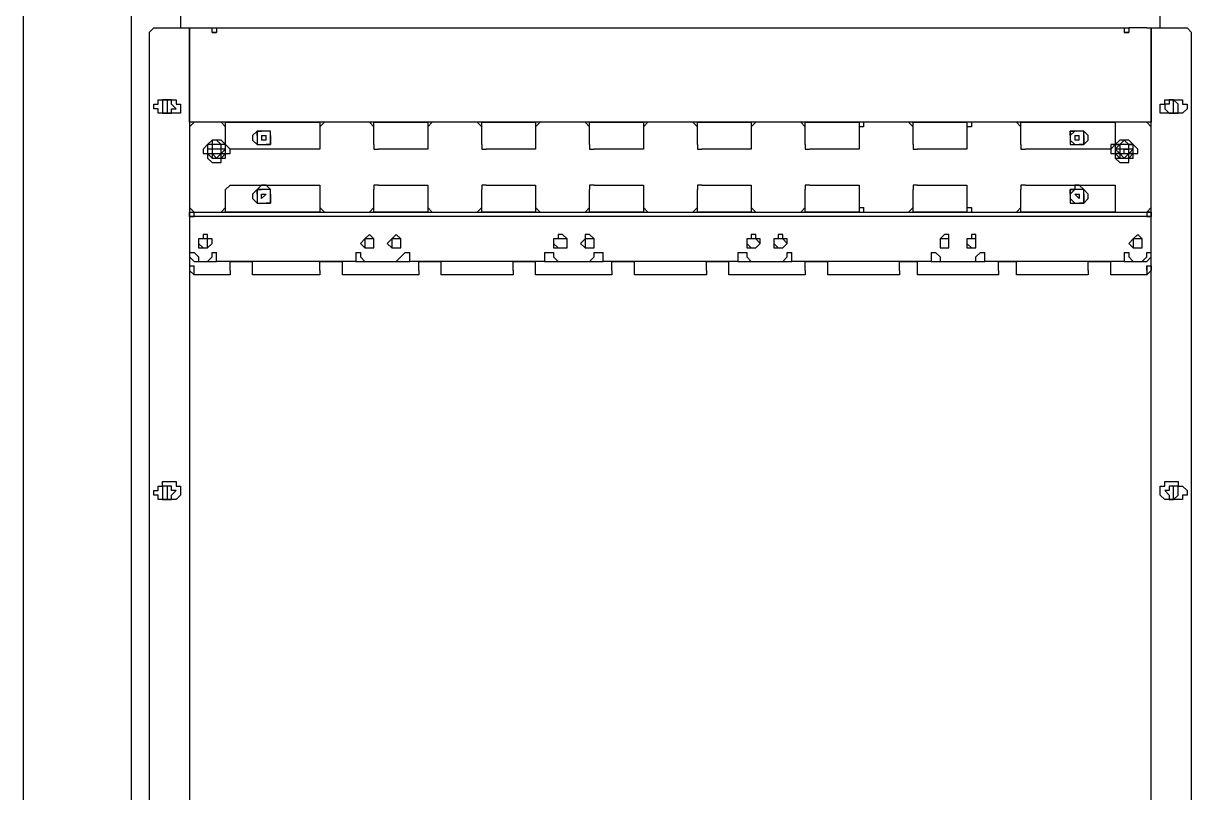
# Model space of a CAD drawing. Header units: millimetres. Extents: x 929 to 1725, y 58 to 532.
# Drawn here: x 1441.95 to 1472.38, y 158.28 to 178.32 of the extents above; entities that cross this region are included whole.
import ezdxf

# ---------------------------------------------------------------- set-up
doc = ezdxf.new("R2010")
doc.units = ezdxf.units.MM
doc.header["$MEASUREMENT"] = 0
doc.layers.add('TT-WIRE-EQPM', color=6, linetype='CONTINUOUS')

msp = doc.modelspace()

# ---------------------------------------------------------------- linework, layer by layer
at = {"layer": 'TT-WIRE-EQPM', "linetype": 'Continuous'}
for points in [[(1441.95205, 81.99353), (1441.95205, 192.01265)], [(1444.76104, 189.43773), (1444.76104, 84.56845)], [(1446.0485, 189.43773), (1446.0485, 178.20174)], [(1471.56357, 178.20174), (1471.56357, 189.43773)], [(1445.34625, 178.20174), (1445.34625, 178.20174), (1445.22921, 178.08469), (1445.22921, 178.08469)], [(1445.22921, 178.08469), (1445.22921, 138.52463)], [(1445.34625, 178.20174), (1446.28258, 178.20174), (1446.28258, 138.29055)], [(1446.28258, 175.74386), (1446.28258, 178.20174)], [(1446.28258, 178.20174), (1446.86779, 178.20174)], [(1446.86779, 178.20174), (1446.98483, 178.20174)], [(1446.86779, 178.08469), (1446.86779, 178.20174)], [(1446.86779, 178.08469), (1446.98483, 178.08469)], [(1446.98483, 178.08469), (1446.86779, 178.08469)], [(1446.98483, 178.20174), (1470.62724, 178.20174)], [(1446.98483, 178.20174), (1446.98483, 178.08469)], [(1470.62724, 178.20174), (1470.74428, 178.20174)], [(1470.62724, 178.20174), (1470.62724, 178.08469)], [(1470.74428, 178.20174), (1470.74428, 178.08469), (1470.62724, 178.08469)], [(1470.62724, 178.08469), (1470.74428, 178.08469)], [(1471.21245, 178.20174), (1470.74428, 178.20174)], [(1471.21245, 178.20174), (1471.32949, 178.20174)], [(1471.32949, 178.20174), (1471.44653, 178.20174)], [(1471.32949, 138.29055), (1471.32949, 178.20174)], [(1471.32949, 178.20174), (1471.32949, 175.74386)], [(1471.44653, 178.20174), (1472.26582, 178.20174)], [(1472.38286, 178.08469), (1472.38286, 178.08469), (1472.26582, 178.20174), (1472.26582, 178.20174)], [(1472.38286, 138.52463), (1472.38286, 178.08469)], [(1445.58034, 175.97794), (1445.58034, 175.97794), (1445.46329, 175.97794), (1445.46329, 175.97794), (1445.46329, 175.97794), (1445.46329, 175.97794), (1445.46329, 176.09499), (1445.34625, 176.09499), (1445.34625, 176.09499), (1445.34625, 176.21203), (1445.34625, 176.21203), (1445.46329, 176.21203), (1445.46329, 176.21203), (1445.46329, 176.21203), (1445.46329, 176.32907), (1445.46329, 176.32907), (1445.46329, 176.32907), (1445.58034, 176.32907), (1445.58034, 176.32907), (1445.58034, 176.32907), (1445.81442, 176.32907), (1445.81442, 176.32907), (1445.93146, 176.32907), (1445.93146, 176.32907), (1445.93146, 176.32907), (1445.93146, 176.32907), (1445.93146, 176.21203), (1446.0485, 176.21203), (1446.0485, 176.21203), (1446.0485, 176.21203), (1446.0485, 176.21203), (1446.0485, 176.09499), (1446.0485, 176.09499), (1446.0485, 176.09499), (1446.0485, 175.97794), (1445.93146, 175.97794), (1445.93146, 175.97794), (1445.93146, 175.97794), (1445.93146, 175.97794), (1445.81442, 175.97794), (1445.58034, 175.97794)], [(1445.93146, 176.09499), (1445.81442, 176.21203), (1445.81442, 176.21203), (1445.81442, 176.32907), (1445.58034, 176.32907), (1445.58034, 176.21203), (1445.58034, 176.21203), (1445.58034, 176.09499), (1445.58034, 175.97794), (1445.58034, 175.97794), (1445.69738, 175.97794), (1445.81442, 175.97794), (1445.81442, 175.97794), (1445.81442, 176.09499), (1445.93146, 176.09499)], [(1445.69738, 176.32907), (1445.69738, 175.97794)], [(1471.79766, 175.97794), (1471.68061, 175.97794), (1471.68061, 175.97794), (1471.68061, 175.97794), (1471.68061, 175.97794), (1471.56357, 175.97794), (1471.56357, 176.09499), (1471.56357, 176.09499), (1471.56357, 176.09499), (1471.56357, 176.21203), (1471.56357, 176.21203), (1471.56357, 176.21203), (1471.56357, 176.21203), (1471.68061, 176.21203), (1471.68061, 176.32907), (1471.68061, 176.32907), (1471.68061, 176.32907), (1471.68061, 176.32907), (1471.68061, 176.32907), (1471.79766, 176.32907), (1471.9147, 176.32907), (1472.03174, 176.32907), (1472.03174, 176.32907), (1472.14878, 176.32907), (1472.14878, 176.32907), (1472.14878, 176.21203), (1472.14878, 176.21203), (1472.26582, 176.21203), (1472.26582, 176.21203), (1472.26582, 176.09499), (1472.26582, 176.09499), (1472.14878, 175.97794), (1472.14878, 175.97794), (1472.14878, 175.97794), (1472.14878, 175.97794), (1472.03174, 175.97794), (1471.9147, 175.97794), (1471.79766, 175.97794)], [(1472.03174, 176.09499), (1472.03174, 176.21203), (1472.03174, 176.21203), (1471.9147, 176.32907), (1471.79766, 176.32907), (1471.79766, 176.21203), (1471.68061, 176.21203), (1471.68061, 176.09499), (1471.79766, 175.97794), (1471.79766, 175.97794), (1471.9147, 175.97794), (1471.9147, 175.97794), (1472.03174, 175.97794), (1472.03174, 176.09499), (1472.03174, 176.09499)], [(1471.9147, 175.97794), (1471.9147, 176.32907)], [(1447.21892, 175.74386), (1446.28258, 175.74386)], [(1446.28258, 175.74386), (1446.28258, 175.62682)], [(1446.39963, 175.74386), (1446.28258, 175.62682), (1446.28258, 175.62682)], [(1446.28258, 175.62682), (1446.28258, 173.52007)], [(1447.10188, 175.74386), (1446.39963, 175.74386)], [(1447.21892, 175.62682), (1447.21892, 175.62682), (1447.10188, 175.74386)], [(1447.21892, 175.62682), (1447.21892, 175.74386)], [(1447.92117, 175.74386), (1447.21892, 175.74386)], [(1447.21892, 175.74386), (1447.92117, 175.74386)], [(1447.21892, 175.15865), (1447.21892, 175.62682)], [(1449.67679, 175.62682), (1449.67679, 175.15865), (1449.67679, 175.15865), (1449.67679, 175.15865), (1449.67679, 175.15865), (1449.67679, 175.04161), (1449.55975, 175.04161), (1449.55975, 175.04161), (1449.55975, 175.04161), (1447.33596, 175.04161)], [(1448.97454, 175.74386), (1447.92117, 175.74386)], [(1447.92117, 175.74386), (1448.97454, 175.74386)], [(1449.67679, 175.74386), (1448.97454, 175.74386)], [(1448.97454, 175.74386), (1449.67679, 175.74386)], [(1449.67679, 175.74386), (1449.67679, 175.62682)], [(1451.08129, 175.74386), (1449.67679, 175.74386)], [(1449.79383, 175.74386), (1449.67679, 175.62682), (1449.67679, 175.62682)], [(1450.96425, 175.74386), (1449.79383, 175.74386)], [(1451.08129, 175.62682), (1451.08129, 175.62682), (1450.96425, 175.74386)], [(1451.08129, 175.62682), (1451.08129, 175.74386)], [(1452.48579, 175.74386), (1451.08129, 175.74386)], [(1451.08129, 175.74386), (1452.48579, 175.74386)], [(1451.08129, 175.15865), (1451.08129, 175.62682)], [(1452.48579, 175.62682), (1452.48579, 175.15865), (1452.48579, 175.15865), (1452.48579, 175.15865), (1452.48579, 175.15865), (1452.48579, 175.04161), (1452.36875, 175.04161), (1452.36875, 175.04161), (1452.36875, 175.04161), (1451.19833, 175.04161)], [(1452.48579, 175.74386), (1452.48579, 175.62682)], [(1453.89029, 175.74386), (1452.48579, 175.74386)], [(1452.60283, 175.74386), (1452.48579, 175.62682), (1452.48579, 175.62682)], [(1453.77325, 175.74386), (1452.60283, 175.74386)], [(1453.89029, 175.62682), (1453.89029, 175.62682), (1453.77325, 175.74386)], [(1453.89029, 175.62682), (1453.89029, 175.74386)], [(1455.29479, 175.74386), (1453.89029, 175.74386)], [(1453.89029, 175.74386), (1455.29479, 175.74386)], [(1453.89029, 175.15865), (1453.89029, 175.62682)], [(1455.29479, 175.62682), (1455.29479, 175.15865), (1455.29479, 175.15865), (1455.29479, 175.15865), (1455.29479, 175.04161), (1455.17775, 175.04161), (1455.17775, 175.04161), (1455.17775, 175.04161), (1454.00733, 175.04161)], [(1455.29479, 175.74386), (1455.29479, 175.62682)], [(1456.69929, 175.74386), (1455.29479, 175.74386)], [(1455.41183, 175.74386), (1455.29479, 175.62682), (1455.29479, 175.62682)], [(1456.58225, 175.74386), (1455.41183, 175.74386)], [(1456.69929, 175.62682), (1456.69929, 175.62682), (1456.58225, 175.74386)], [(1456.69929, 175.62682), (1456.69929, 175.74386)], [(1458.10379, 175.74386), (1456.69929, 175.74386)], [(1456.69929, 175.74386), (1458.10379, 175.74386)], [(1456.69929, 175.15865), (1456.69929, 175.62682)], [(1458.10379, 175.62682), (1458.10379, 175.15865), (1458.10379, 175.15865), (1458.10379, 175.15865), (1458.10379, 175.04161), (1457.98675, 175.04161), (1457.98675, 175.04161), (1457.98675, 175.04161), (1456.81633, 175.04161)], [(1458.10379, 175.74386), (1458.10379, 175.62682)], [(1459.50829, 175.74386), (1458.10379, 175.74386)], [(1458.22083, 175.74386), (1458.10379, 175.62682), (1458.10379, 175.62682)], [(1459.39125, 175.74386), (1458.22083, 175.74386)], [(1459.50829, 175.62682), (1459.50829, 175.62682), (1459.39125, 175.74386)], [(1459.50829, 175.62682), (1459.50829, 175.74386)], [(1460.91279, 175.74386), (1459.50829, 175.74386)], [(1459.50829, 175.74386), (1460.91279, 175.74386)], [(1459.50829, 175.15865), (1459.50829, 175.62682)], [(1460.91279, 175.62682), (1460.91279, 175.15865), (1460.91279, 175.15865), (1460.91279, 175.15865), (1460.91279, 175.04161), (1460.79574, 175.04161), (1460.79574, 175.04161), (1459.62533, 175.04161)], [(1460.91279, 175.74386), (1460.91279, 175.62682)], [(1462.31729, 175.74386), (1460.91279, 175.74386)], [(1461.02983, 175.74386), (1460.91279, 175.62682), (1460.91279, 175.62682)], [(1462.20024, 175.74386), (1461.02983, 175.74386)], [(1462.31729, 175.62682), (1462.31729, 175.62682), (1462.20024, 175.74386)], [(1462.31729, 175.62682), (1462.31729, 175.74386)], [(1463.72178, 175.74386), (1462.31729, 175.74386)], [(1462.31729, 175.74386), (1463.72178, 175.74386)], [(1462.31729, 175.15865), (1462.31729, 175.62682)], [(1463.72178, 175.62682), (1463.72178, 175.15865), (1463.72178, 175.15865), (1463.72178, 175.15865), (1463.72178, 175.15865), (1463.72178, 175.04161), (1463.72178, 175.04161), (1463.60474, 175.04161), (1463.60474, 175.04161), (1462.43433, 175.04161)], [(1463.72178, 175.74386), (1463.72178, 175.62682)], [(1465.12628, 175.74386), (1463.72178, 175.74386)], [(1463.83883, 175.74386), (1463.83883, 175.62682), (1463.72178, 175.62682)], [(1465.00924, 175.74386), (1463.83883, 175.74386)], [(1465.12628, 175.62682), (1465.12628, 175.62682), (1465.00924, 175.74386)], [(1465.12628, 175.62682), (1465.12628, 175.74386)], [(1466.53078, 175.74386), (1465.12628, 175.74386)], [(1465.12628, 175.74386), (1466.53078, 175.74386)], [(1465.12628, 175.15865), (1465.12628, 175.62682)], [(1466.53078, 175.62682), (1466.53078, 175.15865), (1466.53078, 175.15865), (1466.53078, 175.15865), (1466.53078, 175.04161), (1466.53078, 175.04161), (1466.41374, 175.04161), (1466.41374, 175.04161), (1465.24333, 175.04161)], [(1466.53078, 175.74386), (1466.53078, 175.62682)], [(1467.93528, 175.74386), (1466.53078, 175.74386)], [(1466.64783, 175.74386), (1466.64783, 175.62682), (1466.53078, 175.62682)], [(1467.81824, 175.74386), (1466.64783, 175.74386)], [(1467.93528, 175.62682), (1467.93528, 175.62682), (1467.81824, 175.74386)], [(1467.93528, 175.62682), (1467.93528, 175.74386)], [(1468.63753, 175.74386), (1467.93528, 175.74386)], [(1467.93528, 175.74386), (1468.63753, 175.74386)], [(1467.93528, 175.15865), (1467.93528, 175.62682)], [(1470.39316, 175.62682), (1470.39316, 175.15865), (1470.39316, 175.15865), (1470.39316, 175.15865), (1470.27612, 175.15865), (1470.27612, 175.04161), (1470.27612, 175.04161), (1470.27612, 175.04161), (1470.27612, 175.04161), (1468.05232, 175.04161)], [(1469.69091, 175.74386), (1468.63753, 175.74386)], [(1468.63753, 175.74386), (1469.69091, 175.74386)], [(1470.39316, 175.74386), (1469.69091, 175.74386)], [(1469.69091, 175.74386), (1470.39316, 175.74386)], [(1471.32949, 175.74386), (1470.39316, 175.74386), (1470.39316, 175.62682)], [(1471.21245, 175.74386), (1470.39316, 175.74386)], [(1470.39316, 175.74386), (1470.39316, 175.62682), (1470.39316, 175.62682)], [(1471.32949, 175.62682), (1471.32949, 175.62682), (1471.21245, 175.74386)], [(1471.32949, 175.62682), (1471.32949, 175.74386)], [(1471.32949, 173.52007), (1471.32949, 175.62682)], [(1448.38933, 175.39274), (1448.38933, 175.39274), (1448.38933, 175.50978), (1448.38933, 175.50978), (1448.27229, 175.50978), (1448.15525, 175.50978), (1448.03821, 175.50978), (1448.03821, 175.50978), (1447.92117, 175.39274), (1447.92117, 175.27569), (1448.03821, 175.15865), (1448.03821, 175.15865), (1448.15525, 175.15865), (1448.27229, 175.15865), (1448.38933, 175.15865), (1448.38933, 175.15865), (1448.38933, 175.27569), (1448.38933, 175.39274), (1448.38933, 175.39274), (1448.38933, 175.50978), (1448.27229, 175.50978), (1448.15525, 175.50978), (1448.03821, 175.50978), (1448.03821, 175.39274), (1448.03821, 175.39274), (1448.03821, 175.27569), (1448.03821, 175.27569), (1448.03821, 175.15865), (1448.15525, 175.15865), (1448.27229, 175.15865), (1448.38933, 175.15865), (1448.38933, 175.27569), (1448.38933, 175.39274)], [(1448.03821, 175.39274), (1448.03821, 175.39274), (1448.03821, 175.39274), (1448.03821, 175.39274), (1448.03821, 175.39274), (1448.03821, 175.50978), (1448.03821, 175.50978), (1448.15525, 175.50978)], [(1448.15525, 175.39274), (1448.15525, 175.27569)], [(1448.15525, 175.39274), (1448.27229, 175.39274)], [(1448.27229, 175.27569), (1448.27229, 175.39274)], [(1448.38933, 175.39274), (1448.38933, 175.27569), (1448.38933, 175.27569), (1448.38933, 175.27569), (1448.38933, 175.27569), (1448.38933, 175.15865), (1448.38933, 175.15865), (1448.38933, 175.15865), (1448.27229, 175.15865), (1448.27229, 175.15865)], [(1469.22274, 175.39274), (1469.22274, 175.39274), (1469.22274, 175.39274), (1469.22274, 175.39274), (1469.22274, 175.39274), (1469.22274, 175.50978), (1469.33978, 175.50978), (1469.33978, 175.50978), (1469.33978, 175.50978)], [(1469.69091, 175.39274), (1469.69091, 175.39274), (1469.57387, 175.50978), (1469.57387, 175.50978), (1469.45682, 175.50978), (1469.33978, 175.50978), (1469.33978, 175.50978), (1469.22274, 175.50978), (1469.22274, 175.39274), (1469.22274, 175.27569), (1469.22274, 175.15865), (1469.33978, 175.15865), (1469.33978, 175.15865), (1469.45682, 175.15865), (1469.57387, 175.15865), (1469.57387, 175.15865), (1469.69091, 175.27569), (1469.69091, 175.39274)], [(1469.57387, 175.39274), (1469.57387, 175.39274), (1469.57387, 175.50978), (1469.45682, 175.50978), (1469.33978, 175.50978), (1469.33978, 175.50978), (1469.22274, 175.39274), (1469.22274, 175.39274), (1469.22274, 175.27569), (1469.22274, 175.27569), (1469.33978, 175.15865), (1469.33978, 175.15865), (1469.45682, 175.15865), (1469.57387, 175.15865), (1469.57387, 175.27569), (1469.57387, 175.39274)], [(1469.33978, 175.39274), (1469.33978, 175.27569)], [(1469.33978, 175.39274), (1469.45682, 175.39274)], [(1469.45682, 175.27569), (1469.45682, 175.39274)], [(1469.57387, 175.39274), (1469.57387, 175.27569), (1469.57387, 175.27569), (1469.57387, 175.27569), (1469.57387, 175.27569), (1469.57387, 175.15865), (1469.57387, 175.15865), (1469.45682, 175.15865), (1469.45682, 175.15865)], [(1447.33596, 175.04161), (1447.33596, 175.04161), (1447.21892, 175.15865), (1447.21892, 175.15865), (1447.10188, 175.27569), (1447.10188, 175.27569), (1446.86779, 175.27569), (1446.86779, 175.27569), (1446.75075, 175.15865), (1446.75075, 175.15865), (1446.75075, 175.15865), (1446.63371, 175.04161), (1446.63371, 174.92457), (1446.75075, 174.92457), (1446.75075, 174.80753), (1446.75075, 174.80753), (1446.86779, 174.69049), (1446.86779, 174.69049), (1446.98483, 174.69049), (1447.10188, 174.69049), (1447.10188, 174.80753), (1447.21892, 174.80753), (1447.21892, 174.92457), (1447.33596, 174.92457), (1447.33596, 175.04161)], [(1447.21892, 175.04161), (1447.21892, 175.04161), (1447.21892, 175.15865), (1447.10188, 175.15865), (1447.10188, 175.15865), (1446.98483, 175.27569), (1446.86779, 175.27569), (1446.86779, 175.15865), (1446.86779, 175.15865), (1446.75075, 175.15865), (1446.75075, 175.04161), (1446.75075, 174.92457), (1446.75075, 174.92457), (1446.86779, 174.80753), (1446.86779, 174.80753), (1446.86779, 174.80753), (1447.10188, 174.80753), (1447.10188, 174.80753), (1447.21892, 174.92457), (1447.21892, 174.92457), (1447.21892, 175.04161)], [(1446.86779, 175.04161), (1446.75075, 175.04161)], [(1446.75075, 175.04161), (1446.75075, 175.04161), (1446.75075, 174.92457)], [(1446.75075, 175.04161), (1446.75075, 174.92457)], [(1447.10188, 175.04161), (1447.10188, 175.04161), (1447.10188, 175.15865), (1446.86779, 175.15865), (1446.86779, 175.04161), (1446.86779, 175.04161), (1446.86779, 174.92457), (1446.86779, 174.92457), (1446.98483, 174.80753), (1446.98483, 174.80753), (1447.10188, 174.92457), (1447.10188, 174.92457), (1447.10188, 175.04161), (1447.10188, 175.04161), (1447.10188, 175.15865), (1447.10188, 175.15865), (1446.86779, 175.15865), (1446.86779, 175.15865), (1446.86779, 175.04161), (1446.86779, 174.92457), (1446.86779, 174.92457), (1446.86779, 174.80753), (1446.98483, 174.80753), (1447.10188, 174.80753), (1447.10188, 174.92457), (1447.10188, 174.92457), (1447.10188, 175.04161)], [(1446.98483, 175.15865), (1446.86779, 175.15865), (1446.86779, 175.15865)], [(1446.98483, 175.15865), (1446.86779, 175.15865), (1446.86779, 175.15865)], [(1446.98483, 175.15865), (1446.86779, 175.15865)], [(1446.98483, 175.04161), (1446.86779, 175.04161)], [(1446.98483, 175.04161), (1446.86779, 175.04161)], [(1446.86779, 175.04161), (1446.86779, 174.92457)], [(1446.86779, 175.04161), (1446.86779, 174.92457)], [(1446.86779, 175.04161), (1446.86779, 174.92457)], [(1447.10188, 175.15865), (1447.10188, 175.15865), (1446.98483, 175.15865)], [(1447.10188, 175.15865), (1447.10188, 175.15865), (1446.98483, 175.15865)], [(1447.10188, 175.15865), (1446.98483, 175.15865)], [(1447.10188, 175.04161), (1446.98483, 175.04161)], [(1447.10188, 175.04161), (1446.98483, 175.04161)], [(1447.21892, 175.04161), (1447.10188, 175.04161)], [(1447.10188, 174.92457), (1447.10188, 175.04161)], [(1447.10188, 174.92457), (1447.10188, 175.04161)], [(1447.10188, 174.92457), (1447.21892, 175.04161), (1447.10188, 175.04161)], [(1447.10188, 174.92457), (1447.10188, 175.04161)], [(1447.21892, 175.15865), (1447.33596, 175.04161), (1447.33596, 175.04161)], [(1447.21892, 174.92457), (1447.21892, 175.04161), (1447.21892, 175.04161)], [(1448.27229, 175.27569), (1448.15525, 175.27569)], [(1451.08129, 175.15865), (1451.08129, 175.04161), (1451.19833, 175.04161)], [(1453.89029, 175.15865), (1453.89029, 175.04161), (1454.00733, 175.04161)], [(1456.69929, 175.15865), (1456.69929, 175.04161), (1456.81633, 175.04161)], [(1459.50829, 175.15865), (1459.50829, 175.04161), (1459.62533, 175.04161)], [(1462.31729, 175.15865), (1462.31729, 175.04161), (1462.43433, 175.04161)], [(1465.12628, 175.15865), (1465.12628, 175.04161), (1465.24333, 175.04161)], [(1467.93528, 175.15865), (1467.93528, 175.04161), (1468.05232, 175.04161)], [(1469.45682, 175.27569), (1469.33978, 175.27569)], [(1470.97836, 175.04161), (1470.97836, 175.04161), (1470.86132, 175.15865), (1470.86132, 175.15865), (1470.74428, 175.27569), (1470.74428, 175.27569), (1470.5102, 175.27569), (1470.5102, 175.27569), (1470.39316, 175.15865), (1470.39316, 175.15865), (1470.39316, 175.15865), (1470.27612, 175.04161), (1470.27612, 174.92457), (1470.39316, 174.92457), (1470.39316, 174.80753), (1470.39316, 174.80753), (1470.5102, 174.69049), (1470.5102, 174.69049), (1470.62724, 174.69049), (1470.74428, 174.69049), (1470.74428, 174.80753), (1470.86132, 174.80753), (1470.86132, 174.92457), (1470.97836, 174.92457), (1470.97836, 175.04161)], [(1470.86132, 175.04161), (1470.86132, 175.04161), (1470.86132, 175.15865), (1470.74428, 175.15865), (1470.74428, 175.15865), (1470.62724, 175.27569), (1470.62724, 175.27569), (1470.5102, 175.15865), (1470.39316, 175.15865), (1470.39316, 175.15865), (1470.39316, 175.04161), (1470.39316, 174.92457), (1470.39316, 174.92457), (1470.39316, 174.80753), (1470.5102, 174.80753), (1470.62724, 174.80753), (1470.74428, 174.80753), (1470.74428, 174.80753), (1470.86132, 174.92457), (1470.86132, 174.92457), (1470.86132, 175.04161)], [(1470.39316, 175.15865), (1470.5102, 175.15865)], [(1470.74428, 175.04161), (1470.74428, 175.04161), (1470.74428, 175.15865), (1470.5102, 175.15865), (1470.5102, 175.04161), (1470.39316, 175.04161), (1470.5102, 174.92457), (1470.5102, 174.92457), (1470.62724, 174.80753), (1470.62724, 174.80753), (1470.74428, 174.92457), (1470.74428, 174.92457), (1470.74428, 175.04161)], [(1470.86132, 175.04161), (1470.74428, 175.04161), (1470.74428, 175.15865), (1470.62724, 175.15865), (1470.5102, 175.15865), (1470.5102, 175.15865), (1470.39316, 175.04161), (1470.39316, 174.92457), (1470.5102, 174.92457), (1470.5102, 174.80753), (1470.62724, 174.80753), (1470.62724, 174.80753), (1470.74428, 174.92457), (1470.74428, 174.92457), (1470.86132, 175.04161)], [(1470.62724, 175.15865), (1470.5102, 175.15865), (1470.39316, 175.15865)], [(1470.62724, 175.15865), (1470.5102, 175.15865), (1470.39316, 175.15865)], [(1470.39316, 175.04161), (1470.39316, 174.92457)], [(1470.39316, 175.04161), (1470.39316, 175.04161), (1470.39316, 174.92457)], [(1470.39316, 175.04161), (1470.39316, 174.92457)], [(1470.62724, 175.15865), (1470.5102, 175.15865)], [(1470.62724, 175.04161), (1470.5102, 175.04161)], [(1470.62724, 175.04161), (1470.5102, 175.04161)], [(1470.5102, 175.04161), (1470.5102, 174.92457)], [(1470.5102, 175.04161), (1470.5102, 174.92457)], [(1470.86132, 175.15865), (1470.74428, 175.15865), (1470.62724, 175.15865)], [(1470.74428, 175.15865), (1470.74428, 175.15865), (1470.62724, 175.15865)], [(1470.74428, 175.15865), (1470.62724, 175.15865)], [(1470.62724, 175.04161), (1470.62724, 175.04161), (1470.74428, 175.04161), (1470.62724, 175.04161)], [(1470.62724, 174.92457), (1470.62724, 175.04161)], [(1470.74428, 175.15865), (1470.86132, 175.15865)], [(1470.86132, 175.04161), (1470.74428, 175.04161)], [(1470.74428, 174.92457), (1470.74428, 175.04161)], [(1470.74428, 174.92457), (1470.74428, 175.04161)], [(1470.86132, 174.92457), (1470.86132, 175.04161), (1470.86132, 175.04161)], [(1470.86132, 174.92457), (1470.86132, 175.04161)], [(1446.75075, 174.92457), (1446.86779, 174.92457)], [(1446.86779, 174.92457), (1446.98483, 174.92457)], [(1446.86779, 174.92457), (1446.86779, 174.92457), (1446.98483, 174.92457)], [(1446.86779, 174.92457), (1446.86779, 174.80753), (1446.98483, 174.80753)], [(1446.86779, 174.92457), (1446.86779, 174.80753), (1446.98483, 174.80753)], [(1446.86779, 174.92457), (1446.98483, 174.80753)], [(1446.98483, 174.92457), (1447.10188, 174.92457)], [(1446.98483, 174.92457), (1447.10188, 174.92457)], [(1446.98483, 174.80753), (1447.10188, 174.80753), (1447.10188, 174.92457)], [(1446.98483, 174.80753), (1447.10188, 174.80753), (1447.10188, 174.92457)], [(1446.98483, 174.80753), (1447.10188, 174.92457)], [(1447.10188, 174.92457), (1447.21892, 174.92457)], [(1470.5102, 174.92457), (1470.39316, 174.92457)], [(1470.39316, 174.92457), (1470.5102, 174.80753), (1470.62724, 174.80753)], [(1470.39316, 174.92457), (1470.5102, 174.80753), (1470.62724, 174.80753)], [(1470.5102, 174.92457), (1470.62724, 174.92457)], [(1470.5102, 174.92457), (1470.62724, 174.92457)], [(1470.5102, 174.92457), (1470.62724, 174.92457)], [(1470.5102, 174.92457), (1470.62724, 174.80753)], [(1470.62724, 174.92457), (1470.74428, 174.92457)], [(1470.62724, 174.92457), (1470.74428, 174.92457)], [(1470.62724, 174.80753), (1470.74428, 174.80753), (1470.86132, 174.92457)], [(1470.62724, 174.80753), (1470.74428, 174.80753), (1470.74428, 174.92457)], [(1470.62724, 174.80753), (1470.74428, 174.92457)], [(1470.74428, 174.92457), (1470.86132, 174.92457)], [(1470.86132, 174.92457), (1470.74428, 174.92457)], [(1447.33596, 174.10528), (1447.33596, 174.10528), (1447.21892, 173.98824)], [(1447.33596, 174.10528), (1449.55975, 174.10528), (1449.67679, 174.10528), (1449.67679, 174.10528), (1449.67679, 174.10528), (1449.67679, 173.98824), (1449.67679, 173.98824), (1449.67679, 173.52007)], [(1448.38933, 173.8712), (1448.38933, 173.8712), (1448.38933, 173.98824), (1448.38933, 173.98824), (1448.27229, 174.10528), (1448.15525, 174.10528), (1448.03821, 173.98824), (1448.03821, 173.98824), (1447.92117, 173.8712), (1447.92117, 173.75415), (1448.03821, 173.63711), (1448.03821, 173.63711), (1448.15525, 173.63711), (1448.27229, 173.63711), (1448.38933, 173.63711), (1448.38933, 173.63711), (1448.38933, 173.75415), (1448.38933, 173.8712), (1448.38933, 173.8712), (1448.38933, 173.98824), (1448.27229, 173.98824), (1448.15525, 173.98824), (1448.15525, 173.98824), (1448.03821, 173.98824), (1448.03821, 173.8712), (1448.03821, 173.8712), (1448.03821, 173.75415), (1448.03821, 173.75415), (1448.03821, 173.63711), (1448.15525, 173.63711), (1448.15525, 173.63711), (1448.27229, 173.63711), (1448.38933, 173.63711), (1448.38933, 173.75415), (1448.38933, 173.8712)], [(1451.19833, 174.10528), (1451.08129, 174.10528), (1451.08129, 173.98824)], [(1451.19833, 174.10528), (1452.36875, 174.10528), (1452.48579, 174.10528), (1452.48579, 174.10528), (1452.48579, 174.10528), (1452.48579, 173.98824), (1452.48579, 173.98824), (1452.48579, 173.52007)], [(1454.00733, 174.10528), (1453.89029, 174.10528), (1453.89029, 173.98824)], [(1454.00733, 174.10528), (1455.17775, 174.10528), (1455.29479, 174.10528), (1455.29479, 174.10528), (1455.29479, 173.98824), (1455.29479, 173.98824), (1455.29479, 173.52007)], [(1456.81633, 174.10528), (1456.69929, 174.10528), (1456.69929, 173.98824)], [(1456.81633, 174.10528), (1457.98675, 174.10528), (1458.10379, 174.10528), (1458.10379, 174.10528), (1458.10379, 173.98824), (1458.10379, 173.98824), (1458.10379, 173.52007)], [(1459.62533, 174.10528), (1459.50829, 174.10528), (1459.50829, 173.98824)], [(1459.62533, 174.10528), (1460.79574, 174.10528), (1460.91279, 174.10528), (1460.91279, 174.10528), (1460.91279, 173.98824), (1460.91279, 173.98824), (1460.91279, 173.52007)], [(1462.43433, 174.10528), (1462.31729, 174.10528), (1462.31729, 173.98824)], [(1462.43433, 174.10528), (1463.60474, 174.10528), (1463.72178, 174.10528), (1463.72178, 174.10528), (1463.72178, 173.98824), (1463.72178, 173.98824), (1463.72178, 173.98824), (1463.72178, 173.52007)], [(1465.24333, 174.10528), (1465.12628, 174.10528), (1465.12628, 173.98824)], [(1465.24333, 174.10528), (1466.41374, 174.10528), (1466.53078, 174.10528), (1466.53078, 174.10528), (1466.53078, 173.98824), (1466.53078, 173.98824), (1466.53078, 173.52007)], [(1468.05232, 174.10528), (1467.93528, 174.10528), (1467.93528, 173.98824)], [(1468.05232, 174.10528), (1470.27612, 174.10528), (1470.27612, 174.10528), (1470.27612, 174.10528), (1470.39316, 174.10528), (1470.39316, 173.98824), (1470.39316, 173.98824), (1470.39316, 173.52007)], [(1469.69091, 173.8712), (1469.69091, 173.8712), (1469.57387, 173.98824), (1469.57387, 173.98824), (1469.45682, 174.10528), (1469.33978, 174.10528), (1469.33978, 173.98824), (1469.22274, 173.98824), (1469.22274, 173.8712), (1469.22274, 173.75415), (1469.22274, 173.63711), (1469.33978, 173.63711), (1469.33978, 173.63711), (1469.45682, 173.63711), (1469.57387, 173.63711), (1469.57387, 173.63711), (1469.69091, 173.75415), (1469.69091, 173.8712)], [(1447.21892, 173.52007), (1447.21892, 173.98824)], [(1448.03821, 173.8712), (1448.03821, 173.8712), (1448.03821, 173.8712), (1448.03821, 173.8712), (1448.03821, 173.8712), (1448.03821, 173.98824), (1448.03821, 173.98824), (1448.03821, 173.98824), (1448.15525, 173.98824)], [(1448.15525, 173.8712), (1448.27229, 173.8712)], [(1448.15525, 173.75415), (1448.15525, 173.8712)], [(1448.27229, 173.8712), (1448.15525, 173.75415)], [(1448.38933, 173.8712), (1448.38933, 173.8712), (1448.38933, 173.75415), (1448.38933, 173.75415), (1448.38933, 173.75415), (1448.38933, 173.75415), (1448.38933, 173.63711), (1448.27229, 173.63711), (1448.27229, 173.63711), (1448.27229, 173.63711)], [(1451.08129, 173.52007), (1451.08129, 173.98824)], [(1453.89029, 173.52007), (1453.89029, 173.98824)], [(1456.69929, 173.52007), (1456.69929, 173.98824)], [(1459.50829, 173.52007), (1459.50829, 173.98824)], [(1462.31729, 173.52007), (1462.31729, 173.98824)], [(1465.12628, 173.52007), (1465.12628, 173.98824)], [(1467.93528, 173.52007), (1467.93528, 173.98824)], [(1469.22274, 173.8712), (1469.22274, 173.8712), (1469.22274, 173.8712), (1469.22274, 173.8712), (1469.22274, 173.8712), (1469.22274, 173.98824), (1469.33978, 173.98824), (1469.33978, 173.98824), (1469.33978, 173.98824)], [(1469.57387, 173.8712), (1469.57387, 173.8712), (1469.57387, 173.98824), (1469.45682, 173.98824), (1469.45682, 173.98824), (1469.33978, 173.98824), (1469.33978, 173.98824), (1469.22274, 173.8712), (1469.22274, 173.8712), (1469.22274, 173.75415), (1469.22274, 173.75415), (1469.33978, 173.63711), (1469.33978, 173.63711), (1469.45682, 173.63711), (1469.45682, 173.63711), (1469.57387, 173.63711), (1469.57387, 173.75415), (1469.57387, 173.8712)], [(1469.33978, 173.8712), (1469.45682, 173.8712)], [(1469.45682, 173.75415), (1469.33978, 173.8712)], [(1469.57387, 173.8712), (1469.57387, 173.75415), (1469.57387, 173.75415), (1469.57387, 173.75415), (1469.57387, 173.75415), (1469.57387, 173.63711), (1469.57387, 173.63711), (1469.57387, 173.63711), (1469.45682, 173.63711)], [(1469.45682, 173.8712), (1469.45682, 173.75415)], [(1446.28258, 173.52007), (1446.28258, 173.40303)], [(1446.28258, 173.52007), (1446.28258, 173.52007), (1446.39963, 173.40303)], [(1447.10188, 173.40303), (1447.21892, 173.52007), (1447.21892, 173.52007)], [(1447.21892, 173.40303), (1447.21892, 173.52007)], [(1449.67679, 173.52007), (1449.67679, 173.40303)], [(1449.67679, 173.52007), (1449.67679, 173.52007), (1449.79383, 173.40303)], [(1450.96425, 173.40303), (1451.08129, 173.52007), (1451.08129, 173.52007)], [(1451.08129, 173.40303), (1451.08129, 173.52007)], [(1452.48579, 173.52007), (1452.48579, 173.40303)], [(1452.48579, 173.52007), (1452.48579, 173.52007), (1452.60283, 173.40303)], [(1453.77325, 173.40303), (1453.89029, 173.52007), (1453.89029, 173.52007)], [(1453.89029, 173.40303), (1453.89029, 173.52007)], [(1455.29479, 173.52007), (1455.29479, 173.40303)], [(1455.29479, 173.52007), (1455.29479, 173.52007), (1455.41183, 173.40303)], [(1456.58225, 173.40303), (1456.69929, 173.52007), (1456.69929, 173.52007)], [(1456.69929, 173.40303), (1456.69929, 173.52007)], [(1458.10379, 173.52007), (1458.10379, 173.40303)], [(1458.10379, 173.52007), (1458.10379, 173.52007), (1458.22083, 173.40303)], [(1459.39125, 173.40303), (1459.50829, 173.52007), (1459.50829, 173.52007)], [(1459.50829, 173.40303), (1459.50829, 173.52007)], [(1460.91279, 173.52007), (1460.91279, 173.40303)], [(1460.91279, 173.52007), (1460.91279, 173.52007), (1461.02983, 173.40303)], [(1462.20024, 173.40303), (1462.31729, 173.52007), (1462.31729, 173.52007)], [(1462.31729, 173.40303), (1462.31729, 173.52007)], [(1463.72178, 173.52007), (1463.72178, 173.40303)], [(1463.72178, 173.52007), (1463.83883, 173.52007), (1463.83883, 173.40303)], [(1465.00924, 173.40303), (1465.12628, 173.52007), (1465.12628, 173.52007)], [(1465.12628, 173.40303), (1465.12628, 173.52007)], [(1466.53078, 173.52007), (1466.53078, 173.40303)], [(1466.53078, 173.52007), (1466.64783, 173.52007), (1466.64783, 173.40303)], [(1467.81824, 173.40303), (1467.93528, 173.52007), (1467.93528, 173.52007)], [(1467.93528, 173.40303), (1467.93528, 173.52007)], [(1470.39316, 173.52007), (1470.39316, 173.40303)], [(1470.39316, 173.52007), (1470.39316, 173.52007), (1470.39316, 173.40303)], [(1471.21245, 173.40303), (1471.32949, 173.52007), (1471.32949, 173.52007)], [(1471.32949, 173.40303), (1471.32949, 173.52007)], [(1446.28258, 173.28599), (1446.28258, 173.40303)], [(1471.32949, 173.40303), (1471.32949, 173.28599), (1446.28258, 173.28599)], [(1446.28258, 173.40303), (1446.39963, 173.40303)], [(1446.28258, 173.40303), (1447.21892, 173.40303)], [(1471.21245, 172.34965), (1471.21245, 172.34965), (1471.32949, 172.34965), (1471.32949, 173.28599), (1446.28258, 173.28599), (1446.28258, 172.34965), (1446.39963, 172.34965), (1446.39963, 172.34965)], [(1446.28258, 173.28599), (1446.39963, 173.28599)], [(1446.39963, 173.28599), (1446.39963, 173.40303)], [(1446.39963, 173.40303), (1447.10188, 173.40303)], [(1447.92117, 173.40303), (1447.21892, 173.40303)], [(1447.21892, 173.40303), (1447.92117, 173.40303)], [(1448.97454, 173.40303), (1447.92117, 173.40303)], [(1447.92117, 173.40303), (1448.97454, 173.40303)], [(1449.67679, 173.40303), (1448.97454, 173.40303)], [(1448.97454, 173.40303), (1449.67679, 173.40303)], [(1449.67679, 173.40303), (1451.08129, 173.40303)], [(1449.79383, 173.40303), (1450.96425, 173.40303)], [(1452.48579, 173.40303), (1451.08129, 173.40303)], [(1451.08129, 173.40303), (1452.48579, 173.40303)], [(1452.48579, 173.40303), (1453.89029, 173.40303)], [(1452.60283, 173.40303), (1453.77325, 173.40303)], [(1455.29479, 173.40303), (1453.89029, 173.40303)], [(1453.89029, 173.40303), (1455.29479, 173.40303)], [(1455.29479, 173.40303), (1456.69929, 173.40303)], [(1455.41183, 173.40303), (1456.58225, 173.40303)], [(1458.10379, 173.40303), (1456.69929, 173.40303)], [(1456.69929, 173.40303), (1458.10379, 173.40303)], [(1458.10379, 173.40303), (1459.50829, 173.40303)], [(1458.22083, 173.40303), (1459.39125, 173.40303)], [(1460.91279, 173.40303), (1459.50829, 173.40303)], [(1459.50829, 173.40303), (1460.91279, 173.40303)], [(1460.91279, 173.40303), (1462.31729, 173.40303)], [(1461.02983, 173.40303), (1462.20024, 173.40303)], [(1463.72178, 173.40303), (1462.31729, 173.40303)], [(1462.31729, 173.40303), (1463.72178, 173.40303)], [(1463.72178, 173.40303), (1465.12628, 173.40303)], [(1463.83883, 173.40303), (1465.00924, 173.40303)], [(1466.53078, 173.40303), (1465.12628, 173.40303)], [(1465.12628, 173.40303), (1466.53078, 173.40303)], [(1466.53078, 173.40303), (1467.93528, 173.40303)], [(1466.64783, 173.40303), (1467.81824, 173.40303)], [(1468.63753, 173.40303), (1467.93528, 173.40303)], [(1467.93528, 173.40303), (1468.63753, 173.40303)], [(1469.69091, 173.40303), (1468.63753, 173.40303)], [(1468.63753, 173.40303), (1469.69091, 173.40303)], [(1470.39316, 173.40303), (1469.69091, 173.40303)], [(1469.69091, 173.40303), (1470.39316, 173.40303)], [(1470.39316, 173.40303), (1471.32949, 173.40303)], [(1470.39316, 173.40303), (1471.21245, 173.40303)], [(1471.32949, 173.40303), (1471.32949, 173.40303), (1471.21245, 173.40303), (1471.21245, 173.28599)], [(1471.21245, 173.28599), (1471.32949, 173.28599)], [(1446.86779, 172.58374), (1446.86779, 172.70078), (1446.75075, 172.70078), (1446.75075, 172.81782), (1446.63371, 172.81782), (1446.63371, 172.70078), (1446.51667, 172.70078), (1446.51667, 172.58374), (1446.51667, 172.58374), (1446.51667, 172.4667), (1446.63371, 172.4667), (1446.75075, 172.4667), (1446.75075, 172.4667), (1446.86779, 172.58374), (1446.86779, 172.58374)], [(1446.63371, 172.4667), (1446.75075, 172.4667), (1446.75075, 172.58374), (1446.75075, 172.70078), (1446.63371, 172.70078), (1446.63371, 172.70078), (1446.51667, 172.70078), (1446.51667, 172.58374), (1446.51667, 172.58374), (1446.63371, 172.4667), (1446.63371, 172.4667)], [(1451.08129, 172.58374), (1451.08129, 172.70078), (1451.08129, 172.70078), (1450.96425, 172.81782), (1450.96425, 172.81782), (1450.84721, 172.70078), (1450.84721, 172.70078), (1450.73017, 172.58374), (1450.73017, 172.58374), (1450.84721, 172.4667), (1450.84721, 172.4667), (1450.96425, 172.4667), (1451.08129, 172.4667), (1451.08129, 172.58374), (1451.08129, 172.58374)], [(1450.96425, 172.4667), (1451.08129, 172.4667), (1451.08129, 172.58374), (1451.08129, 172.70078), (1450.96425, 172.70078), (1450.84721, 172.70078), (1450.84721, 172.70078), (1450.84721, 172.58374), (1450.84721, 172.4667), (1450.96425, 172.4667)], [(1451.78354, 172.58374), (1451.78354, 172.70078), (1451.78354, 172.70078), (1451.6665, 172.81782), (1451.6665, 172.81782), (1451.54946, 172.70078), (1451.54946, 172.70078), (1451.43242, 172.58374), (1451.43242, 172.58374), (1451.54946, 172.4667), (1451.54946, 172.4667), (1451.6665, 172.4667), (1451.78354, 172.4667), (1451.78354, 172.58374), (1451.78354, 172.58374)], [(1451.6665, 172.4667), (1451.78354, 172.4667), (1451.78354, 172.58374), (1451.78354, 172.70078), (1451.6665, 172.70078), (1451.54946, 172.70078), (1451.54946, 172.70078), (1451.54946, 172.58374), (1451.54946, 172.4667), (1451.6665, 172.4667)], [(1456.11408, 172.58374), (1456.11408, 172.70078), (1456.11408, 172.70078), (1455.99704, 172.81782), (1455.88, 172.81782), (1455.88, 172.70078), (1455.76296, 172.70078), (1455.76296, 172.58374), (1455.76296, 172.58374), (1455.76296, 172.4667), (1455.88, 172.4667), (1455.99704, 172.4667), (1456.11408, 172.4667), (1456.11408, 172.58374), (1456.11408, 172.58374)], [(1455.99704, 172.4667), (1456.11408, 172.4667), (1456.11408, 172.58374), (1456.11408, 172.70078), (1455.99704, 172.70078), (1455.88, 172.70078), (1455.76296, 172.70078), (1455.76296, 172.58374), (1455.76296, 172.58374), (1455.88, 172.4667), (1455.99704, 172.4667)], [(1456.81633, 172.58374), (1456.81633, 172.70078), (1456.81633, 172.70078), (1456.69929, 172.81782), (1456.58225, 172.81782), (1456.58225, 172.70078), (1456.58225, 172.70078), (1456.4652, 172.58374), (1456.4652, 172.58374), (1456.58225, 172.4667), (1456.58225, 172.4667), (1456.69929, 172.4667), (1456.81633, 172.4667), (1456.81633, 172.58374), (1456.81633, 172.58374)], [(1456.69929, 172.4667), (1456.81633, 172.4667), (1456.81633, 172.58374), (1456.81633, 172.70078), (1456.69929, 172.70078), (1456.58225, 172.70078), (1456.58225, 172.70078), (1456.58225, 172.58374), (1456.58225, 172.4667), (1456.69929, 172.4667)], [(1461.14687, 172.58374), (1461.14687, 172.70078), (1461.02983, 172.70078), (1461.02983, 172.81782), (1460.91279, 172.81782), (1460.91279, 172.70078), (1460.79574, 172.70078), (1460.79574, 172.4667), (1460.91279, 172.4667), (1461.02983, 172.4667), (1461.02983, 172.4667), (1461.14687, 172.58374), (1461.14687, 172.58374)], [(1460.91279, 172.4667), (1461.02983, 172.4667), (1461.14687, 172.58374), (1461.02983, 172.70078), (1460.91279, 172.70078), (1460.91279, 172.70078), (1460.79574, 172.70078), (1460.79574, 172.58374), (1460.79574, 172.58374), (1460.91279, 172.4667), (1460.91279, 172.4667)], [(1461.84912, 172.58374), (1461.84912, 172.70078), (1461.73208, 172.70078), (1461.73208, 172.81782), (1461.61504, 172.81782), (1461.61504, 172.70078), (1461.49799, 172.70078), (1461.49799, 172.58374), (1461.49799, 172.58374), (1461.49799, 172.4667), (1461.61504, 172.4667), (1461.73208, 172.4667), (1461.73208, 172.4667), (1461.84912, 172.58374), (1461.84912, 172.58374)], [(1461.73208, 172.4667), (1461.73208, 172.4667), (1461.84912, 172.58374), (1461.73208, 172.70078), (1461.73208, 172.70078), (1461.61504, 172.70078), (1461.49799, 172.70078), (1461.49799, 172.58374), (1461.49799, 172.58374), (1461.61504, 172.4667), (1461.73208, 172.4667)], [(1466.06262, 172.58374), (1466.06262, 172.70078), (1466.06262, 172.70078), (1466.06262, 172.81782), (1465.94558, 172.81782), (1465.82853, 172.70078), (1465.82853, 172.70078), (1465.82853, 172.58374), (1465.82853, 172.58374), (1465.82853, 172.4667), (1465.82853, 172.4667), (1466.06262, 172.4667), (1466.06262, 172.4667), (1466.06262, 172.58374), (1466.06262, 172.58374)], [(1465.94558, 172.4667), (1466.06262, 172.4667), (1466.06262, 172.58374), (1466.06262, 172.70078), (1465.94558, 172.70078), (1465.82853, 172.70078), (1465.82853, 172.70078), (1465.82853, 172.58374), (1465.82853, 172.58374), (1465.82853, 172.4667), (1465.94558, 172.4667)], [(1466.76487, 172.58374), (1466.76487, 172.70078), (1466.76487, 172.70078), (1466.76487, 172.81782), (1466.64783, 172.81782), (1466.64783, 172.70078), (1466.53078, 172.70078), (1466.53078, 172.58374), (1466.53078, 172.58374), (1466.53078, 172.4667), (1466.64783, 172.4667), (1466.76487, 172.4667), (1466.76487, 172.4667), (1466.76487, 172.58374), (1466.76487, 172.58374)], [(1466.64783, 172.4667), (1466.76487, 172.4667), (1466.76487, 172.58374), (1466.76487, 172.70078), (1466.64783, 172.70078), (1466.64783, 172.70078), (1466.53078, 172.70078), (1466.53078, 172.58374), (1466.53078, 172.58374), (1466.64783, 172.4667), (1466.64783, 172.4667)], [(1471.09541, 172.58374), (1471.09541, 172.70078), (1471.09541, 172.70078), (1470.97836, 172.81782), (1470.97836, 172.81782), (1470.86132, 172.70078), (1470.86132, 172.70078), (1470.74428, 172.58374), (1470.74428, 172.58374), (1470.86132, 172.4667), (1470.86132, 172.4667), (1470.97836, 172.4667), (1471.09541, 172.4667), (1471.09541, 172.58374), (1471.09541, 172.58374)], [(1470.97836, 172.4667), (1471.09541, 172.4667), (1471.09541, 172.58374), (1471.09541, 172.70078), (1470.97836, 172.70078), (1470.86132, 172.70078), (1470.86132, 172.70078), (1470.86132, 172.58374), (1470.86132, 172.4667), (1470.97836, 172.4667)], [(1446.28258, 172.34965), (1446.28258, 171.99853), (1446.39963, 171.99853)], [(1446.28258, 172.34965), (1446.28258, 172.23261), (1446.39963, 172.11557)], [(1446.39963, 172.34965), (1446.51667, 172.23261), (1446.51667, 172.11557)], [(1446.75075, 172.11557), (1446.86779, 172.23261), (1446.86779, 172.34965)], [(1446.86779, 172.34965), (1446.98483, 172.34965)], [(1446.86779, 172.34965), (1446.86779, 172.34965), (1446.98483, 172.34965)], [(1446.98483, 172.11557), (1446.98483, 172.34965)], [(1450.61312, 172.34965), (1450.73017, 172.34965)], [(1450.61312, 172.34965), (1450.61312, 172.11557)], [(1450.61312, 172.34965), (1450.73017, 172.34965), (1450.73017, 172.34965)], [(1450.73017, 172.34965), (1450.73017, 172.23261), (1450.84721, 172.11557)], [(1451.6665, 172.11557), (1451.78354, 172.23261), (1451.90058, 172.34965)], [(1451.90058, 172.34965), (1452.01762, 172.34965)], [(1451.90058, 172.34965), (1451.90058, 172.34965), (1452.01762, 172.34965)], [(1452.01762, 172.11557), (1452.01762, 172.34965)], [(1455.52887, 172.34965), (1455.76296, 172.34965)], [(1455.52887, 172.34965), (1455.52887, 172.11557)], [(1455.52887, 172.34965), (1455.76296, 172.34965), (1455.76296, 172.34965)], [(1455.76296, 172.34965), (1455.76296, 172.23261), (1455.88, 172.11557)], [(1456.69929, 172.11557), (1456.81633, 172.23261), (1456.81633, 172.34965)], [(1456.81633, 172.34965), (1457.05041, 172.34965)], [(1456.81633, 172.34965), (1456.81633, 172.34965), (1457.05041, 172.34965)], [(1457.05041, 172.11557), (1457.05041, 172.34965)], [(1460.56166, 172.34965), (1460.79574, 172.34965)], [(1460.56166, 172.34965), (1460.56166, 172.11557)], [(1460.56166, 172.34965), (1460.79574, 172.34965), (1460.79574, 172.34965)], [(1460.79574, 172.34965), (1460.79574, 172.23261), (1460.91279, 172.11557)], [(1461.73208, 172.11557), (1461.84912, 172.23261), (1461.84912, 172.34965)], [(1461.84912, 172.34965), (1461.96616, 172.34965)], [(1461.84912, 172.34965), (1461.84912, 172.34965), (1461.96616, 172.34965)], [(1461.96616, 172.11557), (1461.96616, 172.34965)], [(1465.59445, 172.34965), (1465.71149, 172.34965)], [(1465.59445, 172.34965), (1465.59445, 172.11557)], [(1465.59445, 172.34965), (1465.71149, 172.34965), (1465.71149, 172.34965)], [(1465.71149, 172.34965), (1465.82853, 172.23261), (1465.82853, 172.11557)], [(1466.76487, 172.11557), (1466.76487, 172.23261), (1466.88191, 172.34965)], [(1466.88191, 172.34965), (1466.99895, 172.34965)], [(1466.88191, 172.34965), (1466.88191, 172.34965), (1466.99895, 172.34965)], [(1466.99895, 172.11557), (1466.99895, 172.34965)], [(1470.62724, 172.34965), (1470.74428, 172.34965)], [(1470.62724, 172.34965), (1470.62724, 172.11557), (1470.86132, 172.11557)], [(1470.62724, 172.34965), (1470.74428, 172.34965), (1470.74428, 172.34965)], [(1470.74428, 172.34965), (1470.74428, 172.23261), (1470.86132, 172.11557)], [(1471.09541, 172.11557), (1471.21245, 172.23261), (1471.21245, 172.34965)], [(1471.21245, 171.99853), (1471.32949, 171.99853), (1471.32949, 172.34965)], [(1471.21245, 172.11557), (1471.32949, 172.23261), (1471.32949, 172.34965)], [(1446.28258, 171.99853), (1446.28258, 171.88149)], [(1446.39963, 172.11557), (1446.51667, 172.11557)], [(1446.39963, 171.76445), (1446.39963, 171.99853)], [(1446.39963, 171.88149), (1446.39963, 171.99853)], [(1446.51667, 172.11557), (1446.75075, 172.11557)], [(1446.75075, 172.11557), (1446.98483, 172.11557)], [(1450.61312, 172.11557), (1446.98483, 172.11557)], [(1447.33596, 172.11557), (1447.92117, 172.11557)], [(1447.33596, 171.88149), (1447.33596, 172.11557)], [(1447.92117, 171.76445), (1447.92117, 172.11557)], [(1449.67679, 172.11557), (1450.262, 172.11557)], [(1449.67679, 171.88149), (1449.67679, 172.11557)], [(1450.262, 171.76445), (1450.262, 172.11557)], [(1450.61312, 172.11557), (1450.84721, 172.11557)], [(1450.84721, 172.11557), (1451.6665, 172.11557)], [(1451.6665, 172.11557), (1452.01762, 172.11557)], [(1455.52887, 172.11557), (1452.01762, 172.11557)], [(1452.25171, 171.88149), (1452.25171, 172.11557)], [(1452.25171, 172.11557), (1452.83691, 172.11557)], [(1452.83691, 171.76445), (1452.83691, 172.11557)], [(1454.70958, 172.11557), (1455.29479, 172.11557)], [(1454.70958, 171.88149), (1454.70958, 172.11557)], [(1455.29479, 171.76445), (1455.29479, 172.11557)], [(1455.52887, 172.11557), (1455.88, 172.11557)], [(1455.88, 172.11557), (1456.69929, 172.11557)], [(1456.69929, 172.11557), (1457.05041, 172.11557)], [(1460.56166, 172.11557), (1457.05041, 172.11557)], [(1457.2845, 172.11557), (1457.8697, 172.11557)], [(1457.2845, 171.88149), (1457.2845, 172.11557)], [(1457.8697, 171.76445), (1457.8697, 172.11557)], [(1459.74237, 171.88149), (1459.74237, 172.11557)], [(1459.74237, 172.11557), (1460.32758, 172.11557)], [(1460.32758, 171.76445), (1460.32758, 172.11557)], [(1460.56166, 172.11557), (1460.91279, 172.11557)], [(1460.91279, 172.11557), (1461.73208, 172.11557)], [(1461.73208, 172.11557), (1461.96616, 172.11557)], [(1465.59445, 172.11557), (1461.96616, 172.11557)], [(1462.31729, 172.11557), (1462.90249, 172.11557)], [(1462.31729, 171.88149), (1462.31729, 172.11557)], [(1462.90249, 171.76445), (1462.90249, 172.11557)], [(1464.77516, 172.11557), (1465.24333, 172.11557)], [(1464.77516, 171.88149), (1464.77516, 172.11557)], [(1465.24333, 171.76445), (1465.24333, 172.11557)], [(1465.59445, 172.11557), (1465.82853, 172.11557)], [(1465.82853, 172.11557), (1466.76487, 172.11557)], [(1466.76487, 172.11557), (1466.99895, 172.11557)], [(1470.62724, 172.11557), (1466.99895, 172.11557)], [(1467.35007, 171.88149), (1467.35007, 172.11557)], [(1467.35007, 172.11557), (1467.81824, 172.11557)], [(1467.81824, 171.76445), (1467.81824, 172.11557)], [(1469.69091, 172.11557), (1470.27612, 172.11557)], [(1469.69091, 171.88149), (1469.69091, 172.11557)], [(1470.27612, 171.76445), (1470.27612, 172.11557)], [(1470.86132, 172.11557), (1471.09541, 172.11557)], [(1471.09541, 172.11557), (1471.21245, 172.11557)], [(1471.21245, 171.88149), (1471.21245, 171.99853)], [(1471.21245, 171.99853), (1471.21245, 171.88149)], [(1471.32949, 171.99853), (1471.32949, 171.88149)], [(1446.28258, 171.88149), (1446.28258, 171.88149), (1446.39963, 171.76445)], [(1447.33596, 171.76445), (1446.39963, 171.76445)], [(1447.33596, 171.88149), (1447.33596, 171.76445)], [(1449.67679, 171.76445), (1447.92117, 171.76445)], [(1449.67679, 171.88149), (1449.67679, 171.76445)], [(1452.25171, 171.76445), (1450.262, 171.76445)], [(1452.25171, 171.88149), (1452.25171, 171.76445)], [(1454.70958, 171.76445), (1452.83691, 171.76445)], [(1454.70958, 171.88149), (1454.70958, 171.76445)], [(1457.2845, 171.76445), (1455.29479, 171.76445)], [(1457.2845, 171.88149), (1457.2845, 171.76445)], [(1459.74237, 171.76445), (1457.8697, 171.76445)], [(1459.74237, 171.88149), (1459.74237, 171.76445)], [(1462.31729, 171.76445), (1460.32758, 171.76445)], [(1462.31729, 171.88149), (1462.31729, 171.76445)], [(1464.77516, 171.76445), (1462.90249, 171.76445)], [(1464.77516, 171.88149), (1464.77516, 171.76445)], [(1467.35007, 171.76445), (1465.24333, 171.76445)], [(1467.35007, 171.88149), (1467.35007, 171.76445)], [(1469.69091, 171.76445), (1467.81824, 171.76445)], [(1469.69091, 171.88149), (1469.69091, 171.76445)], [(1471.21245, 171.76445), (1470.27612, 171.76445)], [(1471.21245, 171.88149), (1471.21245, 171.76445)], [(1471.21245, 171.76445), (1471.32949, 171.88149), (1471.32949, 171.88149)], [(1445.58034, 165.91237), (1445.58034, 165.91237), (1445.58034, 165.91237), (1445.46329, 165.91237), (1445.46329, 165.91237), (1445.46329, 166.02941), (1445.46329, 166.02941), (1445.34625, 166.02941), (1445.34625, 166.14645), (1445.34625, 166.14645), (1445.46329, 166.14645), (1445.46329, 166.26349), (1445.46329, 166.26349), (1445.46329, 166.26349), (1445.58034, 166.26349), (1445.58034, 166.38053), (1445.58034, 166.38053)], [(1445.58034, 166.38053), (1445.81442, 166.38053)], [(1445.93146, 166.14645), (1445.81442, 166.14645), (1445.81442, 166.26349), (1445.81442, 166.26349), (1445.69738, 166.26349), (1445.58034, 166.26349), (1445.58034, 166.14645), (1445.58034, 166.14645), (1445.58034, 166.14645), (1445.58034, 166.02941), (1445.58034, 165.91237), (1445.81442, 165.91237), (1445.81442, 166.02941), (1445.81442, 166.02941), (1445.93146, 166.14645)], [(1445.69738, 166.26349), (1445.69738, 165.91237)], [(1445.81442, 166.38053), (1445.93146, 166.38053), (1445.93146, 166.26349), (1445.93146, 166.26349), (1445.93146, 166.26349), (1446.0485, 166.26349), (1446.0485, 166.14645), (1446.0485, 166.14645), (1446.0485, 166.14645), (1446.0485, 166.02941), (1446.0485, 166.02941), (1446.0485, 166.02941), (1445.93146, 165.91237), (1445.93146, 165.91237), (1445.93146, 165.91237), (1445.93146, 165.91237), (1445.81442, 165.91237)], [(1471.79766, 165.91237), (1471.68061, 165.91237), (1471.68061, 165.91237), (1471.68061, 165.91237), (1471.68061, 165.91237), (1471.56357, 166.02941), (1471.56357, 166.02941), (1471.56357, 166.02941), (1471.56357, 166.02941), (1471.56357, 166.14645), (1471.56357, 166.14645), (1471.56357, 166.14645), (1471.56357, 166.26349), (1471.68061, 166.26349), (1471.68061, 166.26349), (1471.68061, 166.26349), (1471.68061, 166.38053), (1471.79766, 166.38053)], [(1472.03174, 166.14645), (1472.03174, 166.14645), (1472.03174, 166.26349), (1471.9147, 166.26349), (1471.9147, 166.26349), (1471.79766, 166.26349), (1471.79766, 166.14645), (1471.68061, 166.14645), (1471.68061, 166.14645), (1471.79766, 166.02941), (1471.79766, 165.91237), (1471.9147, 165.91237), (1472.03174, 166.02941), (1472.03174, 166.02941), (1472.03174, 166.14645)], [(1471.79766, 166.38053), (1471.9147, 166.38053)], [(1471.9147, 166.38053), (1472.03174, 166.38053), (1472.03174, 166.26349), (1472.14878, 166.26349), (1472.14878, 166.26349), (1472.14878, 166.26349), (1472.14878, 166.26349), (1472.26582, 166.14645), (1472.26582, 166.14645), (1472.26582, 166.14645), (1472.26582, 166.02941), (1472.26582, 166.02941), (1472.14878, 166.02941), (1472.14878, 165.91237), (1472.14878, 165.91237), (1472.14878, 165.91237), (1472.03174, 165.91237), (1472.03174, 165.91237), (1471.9147, 165.91237)], [(1471.9147, 165.91237), (1471.9147, 166.26349)], [(1445.81442, 165.91237), (1445.58034, 165.91237)], [(1471.9147, 165.91237), (1471.79766, 165.91237)]]:
    msp.add_lwpolyline(points, dxfattribs=at)

doc.saveas('drawing.dxf')
